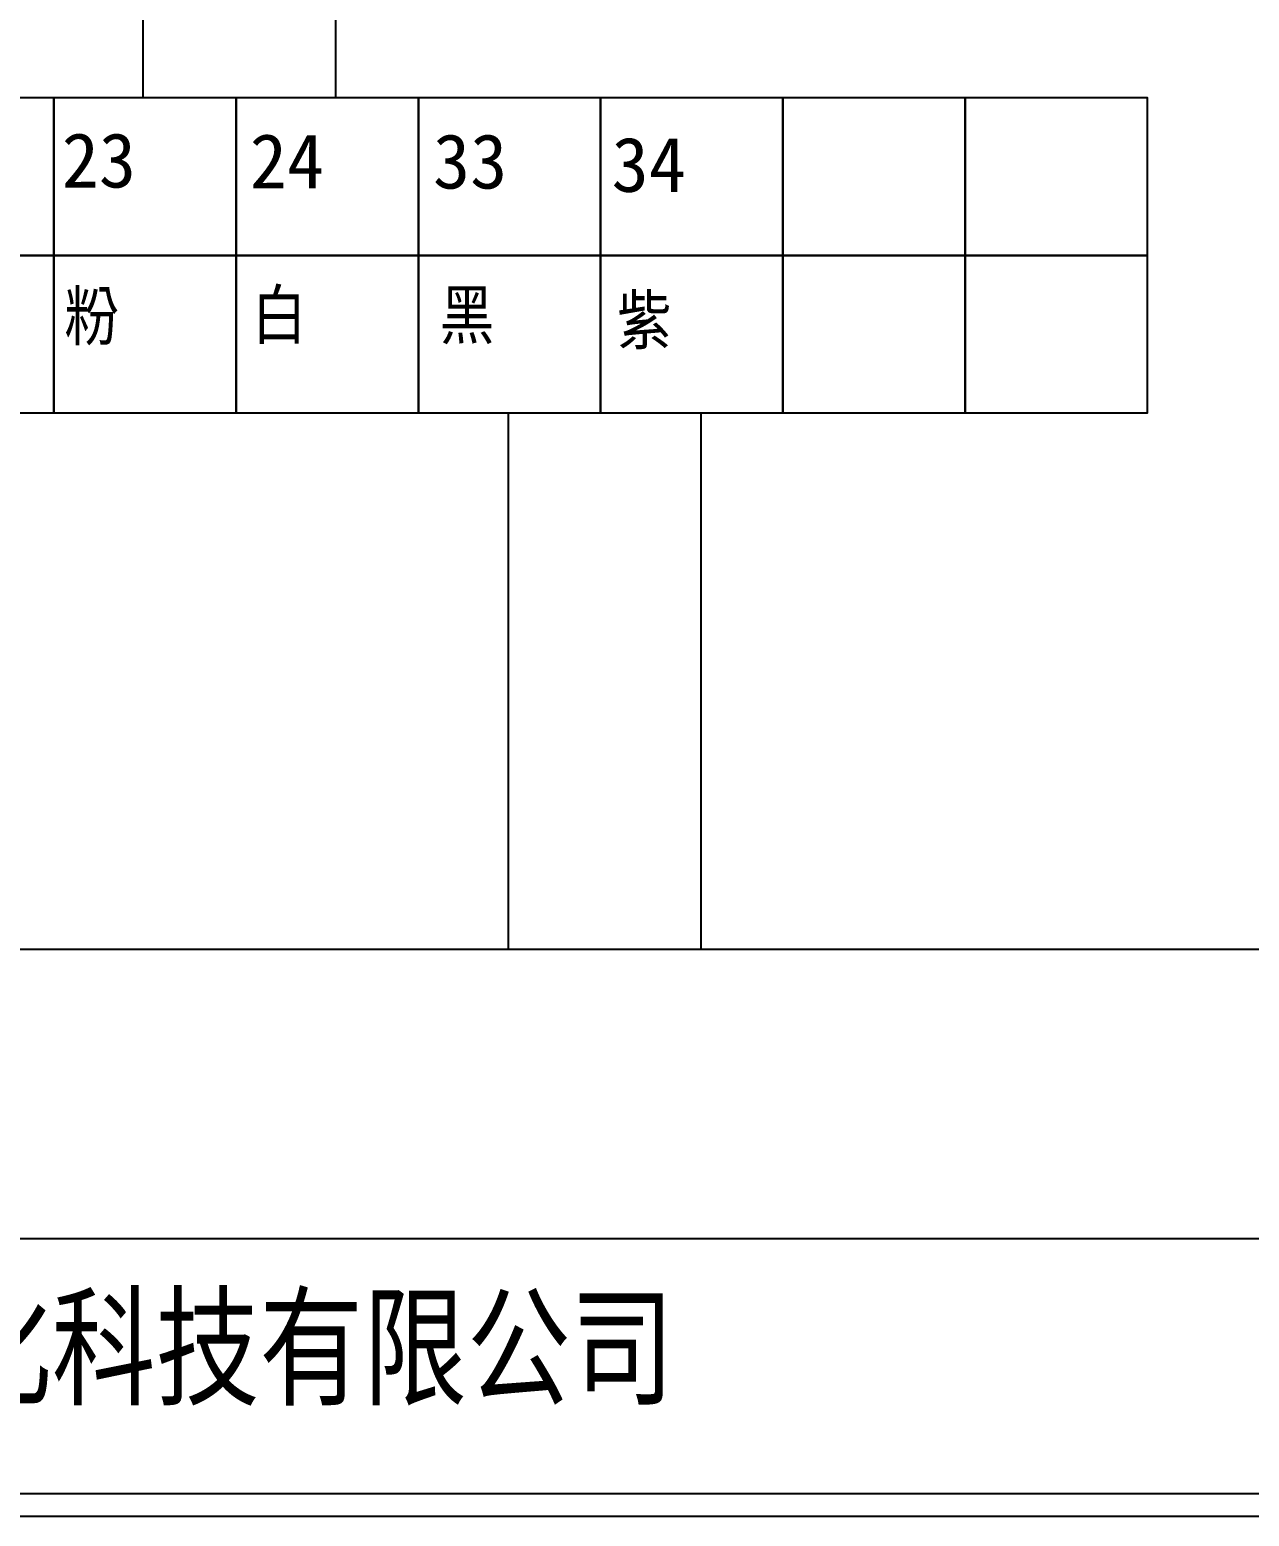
# Model space of a CAD drawing. Extents: x -3 to 1548, y -2 to 205.
# Drawn here: x 1327.1 to 1394.1, y -1.7 to 79.9 of the extents above; entities that cross this region are included whole.
import ezdxf

# ---------------------------------------------------------------- set-up
doc = ezdxf.new("R2010")
doc.units = 0
doc.header["$MEASUREMENT"] = 0
doc.layers.get('0').update_dxf_attribs({"color": 2, "linetype": 'CONTINUOUS'})
for name, color, linetype in [('DIM', 6, 'CONTINUOUS'), ('圖框層', 7, 'CONTINUOUS'), ('標尺寸層', 3, 'CONTINUOUS')]:
    doc.layers.add(name, color=color, linetype=linetype)
doc.styles.add('STSL', font='simplex', dxfattribs={"bigfont": 'stsl'})

msp = doc.modelspace()

# ---------------------------------------------------------------- linework, layer by layer
at = {"color": 6}
for points in [[(1318.422, 76.177), (1328.432, 76.177), (1328.432, 67.513), (1318.422, 67.513)], [(1328.432, 76.177), (1338.442, 76.177), (1338.442, 67.513), (1328.432, 67.513)], [(1338.442, 76.177), (1348.452, 76.177), (1348.452, 67.513), (1338.442, 67.513)], [(1348.452, 76.177), (1358.462, 76.177), (1358.462, 67.513), (1348.452, 67.513)], [(1358.462, 76.177), (1368.472, 76.177), (1368.472, 67.513), (1358.462, 67.513)], [(1368.472, 76.177), (1378.482, 76.177), (1378.482, 67.513), (1368.472, 67.513)], [(1378.482, 76.177), (1388.492, 76.177), (1388.492, 67.513), (1378.482, 67.513)], [(1318.422, 67.513), (1328.432, 67.513), (1328.432, 58.848), (1318.422, 58.848)], [(1328.432, 67.513), (1338.442, 67.513), (1338.442, 58.848), (1328.432, 58.848)], [(1338.442, 67.513), (1348.452, 67.513), (1348.452, 58.848), (1338.442, 58.848)], [(1348.452, 67.513), (1358.462, 67.513), (1358.462, 58.848), (1348.452, 58.848)], [(1358.462, 67.513), (1368.472, 67.513), (1368.472, 58.848), (1358.462, 58.848)], [(1368.472, 67.513), (1378.482, 67.513), (1378.482, 58.848), (1368.472, 58.848)], [(1378.482, 67.513), (1388.492, 67.513), (1388.492, 58.848), (1378.482, 58.848)]]:
    msp.add_lwpolyline(points, close=True, dxfattribs=at)
at = {"layer": 'DIM', "color": 6, "linetype": 'Continuous'}
for p, q in [((1333.312, 105.014), (1333.312, 76.177)), ((1343.894, 105.014), (1343.894, 76.177))]:
    msp.add_line(p, q, dxfattribs=at)
at = {"layer": '圖框層', "color": 7}
for p, q in [((1262.464, 13.508), (1546.965, 13.508)), ((1262.464, -0.492), (1546.965, -0.492)), ((1261.214, -1.742), (1548.214, -1.742))]:
    msp.add_line(p, q, dxfattribs=at)
at = {"layer": '標尺寸層', "color": 6}
for p, q in [((1353.387, 58.848), (1353.387, 29.401)), ((1363.977, 58.848), (1363.977, 29.401)), ((1265.962, 29.401), (1543.833, 29.401))]:
    msp.add_line(p, q, dxfattribs=at)

# ---------------------------------------------------------------- texts
at = {"color": 6, "char_height": 3, "width": 10.00998, "attachment_point": 1}
for s, insert in [('23', (1328.862, 74.239)), ('24', (1339.193, 74.19)), ('33', (1349.256, 74.183)), ('34', (1359.067, 74.001)), ('{\\Fromanc,chineset|c136;粉}', (1329.013, 65.575)), ('{\\Fromanc,chineset|c136;白}', (1339.308, 65.644)), ('{\\Fromanc,chineset|c136;黑}', (1349.627, 65.644)), ('{\\Fromanc,chineset|c136;紫}', (1359.365, 65.353))]:
    msp.add_mtext(s, dxfattribs=dict(at, insert=insert))
at = {"layer": '圖框層', "color": 4, "style": 'STSL'}
msp.add_text('泓陞自動化科技有限公司', height=6, dxfattribs=at).set_placement((1299.818, 4.334))

doc.saveas('drawing.dxf')
